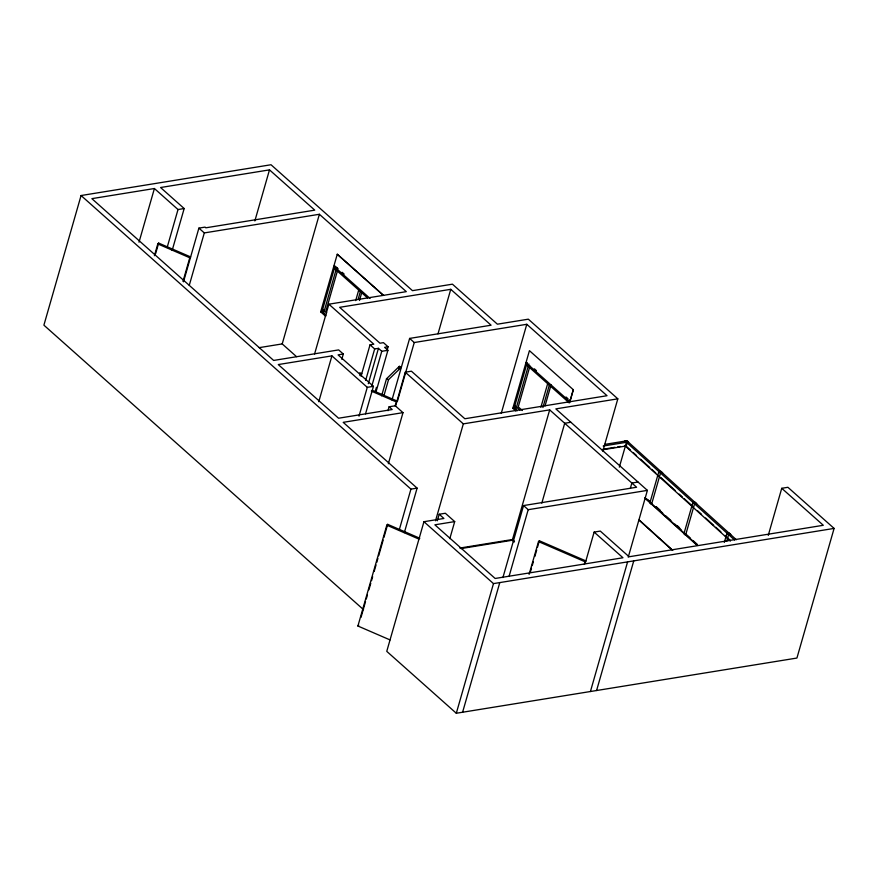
<?xml version="1.0" encoding="UTF-8"?>
<svg xmlns="http://www.w3.org/2000/svg" width="878" height="878" viewBox="0 0 878 878"><rect width="100%" height="100%" fill="white"/><g stroke="black" fill="none" stroke-linecap="round" stroke-linejoin="round"><path stroke-width="1.32" d="M602.802 451.215L617.827 398.831L528.326 319.175L497.398 324.191L452.433 284.176L412.473 290.651L271.017 164.746L81.072 195.531L43.9 325.167L363.525 609.65M139.009 242.207L154.407 188.518L91.861 198.647L273.64 360.441L338.667 349.905L343.298 354.032L341.794 359.267M154.418 255.707L157.799 243.919L158.655 243.085L190.636 256.925L189.769 257.77L183.008 281.333M155.658 253.555L158.655 243.085M167.127 247.508L178.014 209.535L154.407 188.518M172.154 250.439L184.171 208.536L160.564 187.519L269.491 169.871L314.763 210.149L205.825 227.808L205.057 227.117L198.9 228.115L183.502 281.805M189.275 285.306L204.3 232.922L198.9 228.115M254.85 220.938L269.491 169.871M296.534 356.666L282.211 343.913L319.383 214.276L204.3 232.922M325.705 316.332L320.679 311.855L337.284 254.214L383.565 295.414M335.067 266.023L321.996 311.635L326.012 315.224M323.642 313.106L336.724 267.494M326.1 310.428L337.426 270.929M314.587 353.955L328.866 304.194L406.316 291.65L319.383 214.276M318.78 401.707L331.917 355.875L278.271 364.568L338.557 418.224L392.203 409.532L389.108 406.777L387.977 410.706M355.689 300.605L358.707 290.08M358.103 299.453L360.364 291.551M359.486 300.485L361.747 292.583M361.023 376.256L370.033 344.824L373.819 344.209L328.866 304.194M365.654 380.372L374.665 348.939L370.033 344.824M359.014 416.15L367.278 387.341L331.917 355.875M368.31 383.686L378.451 348.336L374.665 348.939M372.009 385.332L381.765 351.288L378.451 348.336M365.544 413.845L373.435 386.342L338.074 354.877L343.298 354.032M375.301 391.292L376.421 387.363M386.935 350.706L388.065 346.777L383.434 342.65L379.976 343.21L339.654 307.322L450.765 289.312L491.098 325.211L409.631 338.414L391.983 399.951M375.916 392.192L387.922 350.289L384.608 347.337L388.065 346.777M381.623 395.802L386.507 378.78L399.336 366.345L401.367 367.224L388.526 379.658L384.026 395.374M398.59 368.958L399.336 366.345M395.012 405.768L396.999 401.005L372.195 390.26M395.495 406.251L405.263 372.195L411.42 371.196L464.846 418.751L607.038 395.715L526.789 324.289L414.251 342.53L409.631 338.414M397.361 401.455L414.251 342.53M388.35 463.727L402.991 412.649L395.265 405.779L389.108 406.777M438.001 333.838L450.765 289.312M390.03 639.919L357.906 626.014L386.814 525.187L387.681 524.342L419.805 538.258M361.023 617.322L365.522 601.606M366.28 598.994L367.399 595.064M368.903 589.818L370.779 583.277M371.537 580.654L372.656 576.725M374.16 571.49L376.036 564.938M376.794 562.326L377.913 558.397M378.67 555.774L383.17 540.058M383.927 537.446L387.681 524.342M399.303 529.719L410.937 489.123L81.072 195.531M404.33 532.65L417.105 488.124L343.188 422.34L402.991 412.649M437.299 520.808L439.187 514.256L443.917 518.47L423.942 521.708L386.759 651.355L456.308 713.254L796.928 658.05L834.1 528.413L787.906 487.301L781.749 488.3L768.239 535.437M435.532 520.775L463.321 423.876L405.263 372.195M449.821 538.62L454.705 521.598L445.344 513.257L439.187 514.256M501.261 413.34L526.789 324.289M515.891 411.025L512.829 408.292L529.434 350.662L573.334 389.744L569.899 401.74L525.999 362.669M527.228 362.471L514.146 408.083L517.208 410.805M515.803 409.554L528.885 363.942M529.961 366.06L518.25 406.865L522.355 410.52M540.87 407.37L547.663 383.675M542.9 407.524L549.321 385.146M456.308 713.254L493.48 583.607L423.942 521.708M545.04 405.921L551.077 384.86M462.596 712.234L499.78 582.586M514.497 541.309L512.5 539.52L549.672 409.883L463.321 423.876M502.907 577.592L523.562 505.563L636.605 487.246L549.672 409.883M509.042 576.473L528.194 509.69L523.562 505.563M568.725 402.673L569.471 400.072M569.504 402.848L573.257 389.755M541.803 503.138L564.708 423.262L570.865 422.263M529.105 574.344L538.499 541.605L539.355 540.76L585.867 560.899L584.254 564.356M530.345 572.193L531.475 568.264M532.222 565.641L533.352 561.711M534.856 556.476L536.732 549.935M537.479 547.312L539.355 540.76M585.121 563.522L594.132 532.09L600.289 531.091L629.12 556.762L823.312 525.285L781.749 488.3M619.33 467.162L626.42 442.446L624.763 440.975L626.958 440.624L628.615 442.095L626.42 442.446M604.569 444.422L626.025 440.943L627.353 442.128L626.244 445.969L602.11 449.876M630.36 488.278L631.864 483.032L638.021 482.033M628.242 557.157L647.393 490.374L555.829 408.885L617.827 398.831M590.422 691.524L627.594 561.876M658.807 471.76L649.863 502.973L651.52 504.444L660.465 473.231L658.807 471.76L661.013 471.409L662.67 472.88L660.465 473.231M596.579 690.525L633.751 560.877M692.863 502.545L683.918 533.758L685.564 535.229L694.52 504.027L692.863 502.545L695.069 502.194L696.715 503.665L694.52 504.027M724.306 542.439L726.918 533.33L729.113 532.979L730.77 534.45L728.564 534.812L726.918 533.33M726.699 541.309L728.564 534.812M359.848 375.499L361.78 373.633L359.75 372.755M357.906 626.014L358.762 625.18M178.014 209.535L184.171 208.536M320.679 311.855L323.137 311.449M259.197 347.644L282.211 343.913M381.765 351.288L387.922 350.289M367.278 387.341L373.435 386.342M512.829 408.292L515.298 407.897M603.208 446.035L627.353 442.128M602.988 449.251L615.061 447.297M617.739 446.858L620.417 446.419M410.937 489.123L417.105 488.124M454.705 521.598L434.862 524.814L495.148 578.47L622.963 557.76L594.132 532.09M528.194 509.69L647.393 490.374M459.874 548.048L512.5 539.52M461.005 548.574L512.28 540.255L514.256 542.022M493.48 583.607L834.1 528.413M157.799 243.919L189.769 257.77M386.507 378.78L388.526 379.658M371.328 391.105L396.143 401.839M538.499 541.605L585.011 561.744M386.814 525.187L418.938 539.092M534.373 368.826L536.414 370.648M566.025 396.999L568.066 398.821M526.537 364.864L568.395 402.124M514.837 405.68L519.941 410.224M337.196 254.236L383.477 295.425M336.076 266.923L338.085 268.712M342.113 272.29L344.132 274.079M333.838 266.221L370.066 298.465M334.386 268.427L367.586 297.982M322.676 309.232L326.704 312.82M736.335 539.729L627.572 441.404L625.805 441.667L734.557 540.003M626.343 446.331L630.404 450.008M633.455 452.774L636.506 455.528M640.567 459.205L649.72 467.469M651.75 469.313L655.811 472.99M660.893 477.577L675.127 490.451M679.188 494.127L682.239 496.882M684.28 498.715L692.402 506.068M697.494 510.667L701.555 514.343M705.616 518.02L713.748 525.373M715.789 527.206L720.871 531.805M724.932 535.481L730.013 540.069M624.697 445.508L730.408 541.089M656.195 506.617L660.256 510.294M677.542 525.911L679.572 527.755M647.481 499.352L650.532 502.117M655.614 506.705L662.725 513.136M665.776 515.902L670.858 520.489M674.93 524.166L681.021 529.686M686.113 534.274L690.174 537.951M693.225 540.705L697.286 544.382M644.913 497.596L697.769 545.392M645.352 498.605L697.198 545.479M639.228 520.039L672.746 550.341M639.162 520.215L671.681 549.617"/></g></svg>
